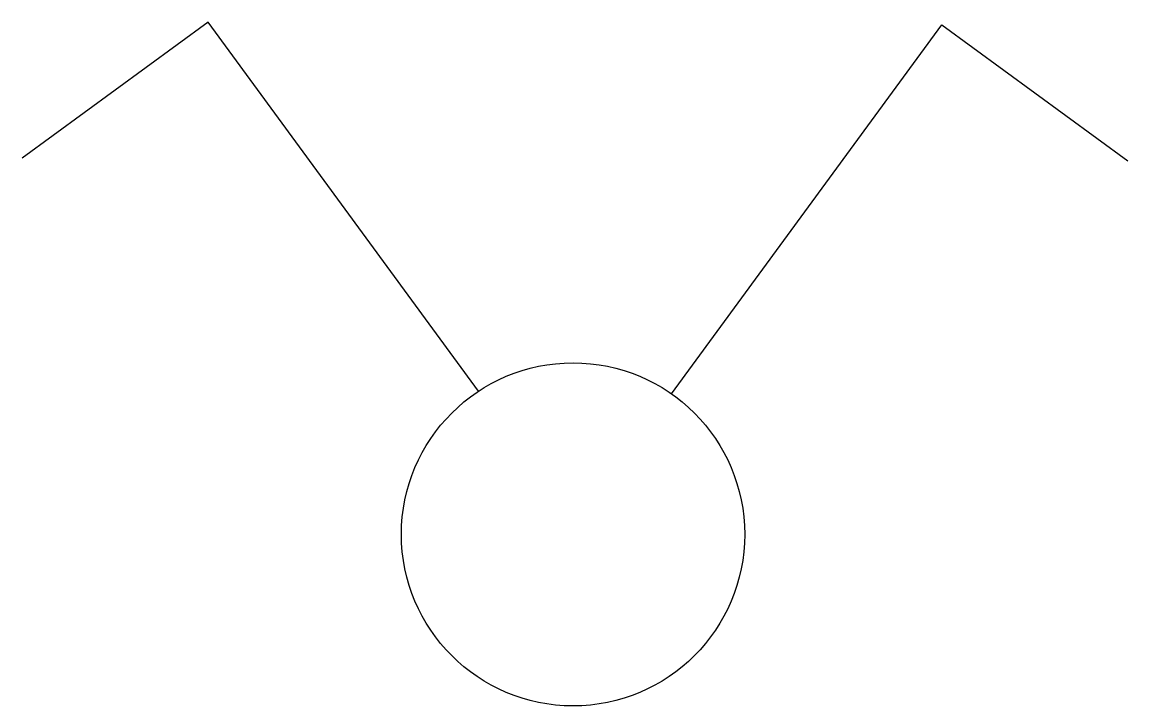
# Model space of a CAD drawing. Header units: millimetres. Extents: x 45.1 to 55.04, y 81.85 to 88.
import ezdxf

# ---------------------------------------------------------------- set-up
doc = ezdxf.new("R2010")
doc.units = ezdxf.units.MM

msp = doc.modelspace()

# ---------------------------------------------------------------- linework, layer by layer
for p, q in [((46.7692, 88.0011), (45.0963, 86.7773)), ((49.1989, 84.6798), (46.7692, 88.0011)), ((50.9362, 84.6561), (53.3659, 87.9774)), ((53.3659, 87.9774), (55.0388, 86.7537))]:
    msp.add_line(p, q)
msp.add_circle((50.0502, 83.3926), 1.5432)

doc.saveas('drawing.dxf')
